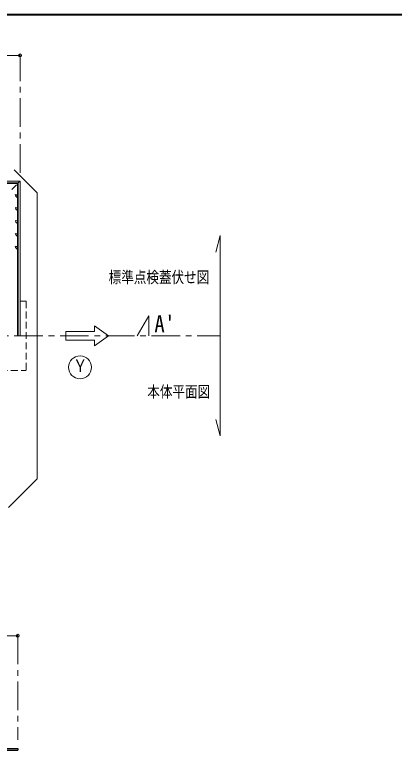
# Model space of a CAD drawing. Units: millimetres at full size, sheet at 1:10; details may follow other scales. Extents: x -2096 to 1954, y -1296 to 1514.
# Drawn here: x -776 to -112, y 229 to 1514 of the extents above; entities that cross this region are included whole.
import ezdxf
from ezdxf.enums import TextEntityAlignment as Align

# ---------------------------------------------------------------- set-up
doc = ezdxf.new("R2010")
doc.units = ezdxf.units.MM
doc.header["$LTSCALE"] = 10
doc.header["$PDMODE"] = 32
doc.header["$PDSIZE"] = 5
doc.linetypes.add('CHAIN1', pattern=[8, 5, -1, 1, -1])
doc.linetypes.add('DASHED1', pattern=[1.8, 1.2, -0.6])
doc.layers.add('0-0_ﾚｲﾔ1', color=4, linetype='Continuous', lineweight=9)
doc.styles.add('ＭＳ ゴシック', font='')
doc.styles.get('ＭＳ ゴシック').set_extended_font_data('MS Gothic')

msp = doc.modelspace()

# ---------------------------------------------------------------- linework, layer by layer
at = {"layer": '0-0_ﾚｲﾔ1', "color": 1, "lineweight": 40}
msp.add_line((1953.78, 1514.05), (-2096.22, 1514.05), dxfattribs=at)
at = {"layer": '0-0_ﾚｲﾔ1'}
for p, q in [((-766.22, 1443.05), (-1706.22, 1443.05)), ((-736.22, 1203.05), (-776.22, 1243.05)), ((-769.22, 1220.05), (-770.22, 1219.05)), ((-772.26, 1199.44), (-774.84, 1200.08)), ((-774.11, 1197.51), (-774.84, 1200.08)), ((-774.11, 1197.51), (-770.22, 1193.61)), ((-772.26, 1199.44), (-770.22, 1197.1)), ((-736.22, 1203.05), (-736.22, 953.05)), ((-771.78, 1176.46), (-774.35, 1177.1)), ((-773.63, 1174.53), (-774.35, 1177.1)), ((-773.63, 1174.53), (-770.22, 1171.11)), ((-771.78, 1176.46), (-770.22, 1174.89)), ((-771.46, 1153.64), (-774.03, 1154.28)), ((-773.39, 1151.71), (-774.03, 1154.28)), ((-773.39, 1151.71), (-770.22, 1148.53)), ((-771.46, 1153.64), (-770.22, 1152.39)), ((-771.86, 1131.38), (-774.43, 1132.02)), ((-773.71, 1129.45), (-774.43, 1132.02)), ((-771.86, 1131.38), (-770.22, 1129.73)), ((-773.71, 1129.45), (-770.22, 1125.81)), ((-772.26, 1109.12), (-774.84, 1109.76)), ((-774.11, 1107.19), (-774.84, 1109.76)), ((-774.11, 1107.19), (-770.22, 1103.14)), ((-772.26, 1109.12), (-770.22, 1107.07)), ((-1236.22, 429.05), (-770.22, 429.05))]:
    msp.add_line(p, q, dxfattribs=at)
at = {"layer": '0-0_ﾚｲﾔ1', "linetype": 'CHAIN1'}
for p, q in [((-766.22, 1238.05), (-766.22, 1443.05)), ((-1976.22, 953.05), (-416.22, 953.05)), ((-770.22, 429.05), (-770.22, 247.05))]:
    msp.add_line(p, q, dxfattribs=at)
at = {"layer": '0-0_ﾚｲﾔ1', "color": 7, "lineweight": 18}
for p, q in [((-766.22, 1223.05), (-1706.22, 1223.05)), ((-769.22, 1220.05), (-766.22, 1223.05)), ((-766.22, 1223.05), (-766.22, 953.05)), ((-769.22, 1220.05), (-1703.22, 1220.05)), ((-769.22, 1220.05), (-769.22, 953.05)), ((-416.22, 1128.05), (-423.98, 1099.07)), ((-416.22, 1128.05), (-416.22, 778.05)), ((-611.22, 953.05), (-636.22, 970.55)), ((-736.22, 953.05), (-736.22, 703.05)), ((-686.22, 945.55), (-686.22, 960.55)), ((-611.22, 953.05), (-636.22, 935.55)), ((-686.22, 945.55), (-636.22, 945.55)), ((-636.22, 935.55), (-636.22, 945.55)), ((-416.22, 778.05), (-423.98, 807.02)), ((-786.22, 653.05), (-736.22, 703.05))]:
    msp.add_line(p, q, dxfattribs=at)
at = {"layer": '0-0_ﾚｲﾔ1', "color": 5, "lineweight": 25}
for p, q in [((-770.22, 1219.05), (-1702.22, 1219.05)), ((-770.22, 953.05), (-770.22, 1219.05)), ((-946.22, 232.05), (-770.22, 232.05)), ((-770.22, 232.05), (-770.22, 228.85))]:
    msp.add_line(p, q, dxfattribs=at)
at = {"layer": '0-0_ﾚｲﾔ1', "linetype": 'DASHED1'}
for p, q in [((-780.68, 1208.58), (-770.22, 1219.05)), ((-766.22, 1013.55), (-755.22, 1013.55)), ((-755.22, 1013.55), (-755.22, 892.55)), ((-836.22, 892.55), (-755.22, 892.55))]:
    msp.add_line(p, q, dxfattribs=at)
at = {"layer": '0-0_ﾚｲﾔ1', "linetype": 'CHAIN1'}
msp.add_lwpolyline([(-561.22, 953.05), (-541.22, 988.05), (-541.22, 953.05)], dxfattribs=at)
at = {"layer": '0-0_ﾚｲﾔ1', "color": 7, "lineweight": 18}
msp.add_lwpolyline([(-686.22, 960.55), (-636.22, 960.55), (-636.22, 970.55)], dxfattribs=at)
at = {"layer": '0-0_ﾚｲﾔ1', "color": 5, "lineweight": 25}
msp.add_lwpolyline([(-946.22, 232.05), (-946.22, 228.85), (-770.22, 228.85)], dxfattribs=at)
at = {"layer": '0-0_ﾚｲﾔ1', "color": 7, "lineweight": 18}
msp.add_circle((-661.22, 898.05), 20, dxfattribs=at)
at = {"layer": '0-0_ﾚｲﾔ1', "color": 1}
for p in [(-766.22, 1443.05), (-770.22, 429.05)]:
    msp.add_point(p, dxfattribs=at)

# ---------------------------------------------------------------- texts
at = {"layer": '0-0_ﾚｲﾔ1', "color": 7, "style": 'ＭＳ ゴシック'}
for s, height, width, p in [('標準点検蓋伏せ図', 20.16, 0.8, (-611.22, 1039.3)), ("A'", 29.33, 0.9, (-531.22, 950.55)), ('Ｙ', 21.99, 0.85, (-673.72, 883.05)), ('本体平面図', 20.16, 0.8, (-543.72, 839.3))]:
    msp.add_text(s, height=height, dxfattribs=dict(at, width=width)).set_placement(p, align=Align.BOTTOM_LEFT)

doc.saveas('drawing.dxf')
